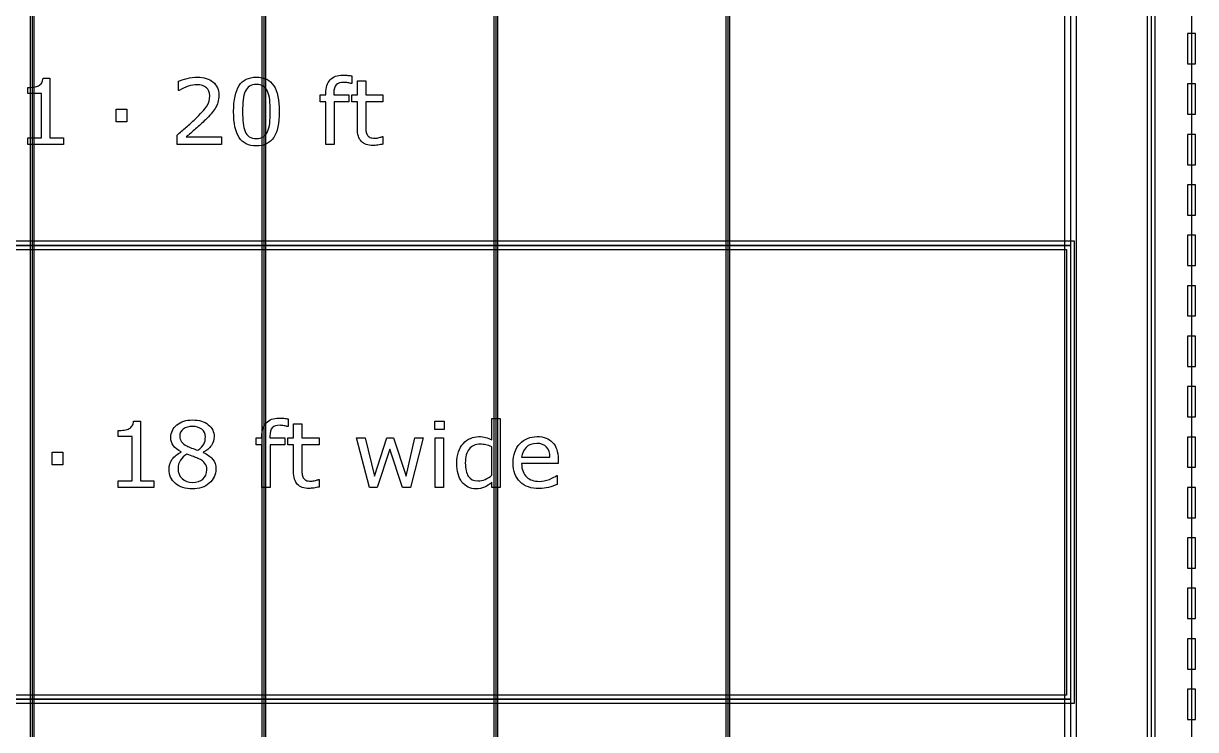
# Model space of a CAD drawing. Extents: x -13 to 750, y 12 to 2314.
# Drawn here: x 164.1 to 280.4, y 2150.9 to 2220.9 of the extents above; entities that cross this region are included whole.
import ezdxf

# ---------------------------------------------------------------- set-up
doc = ezdxf.new("R2010")
doc.units = 0
doc.layers.get('0').update_dxf_attribs({"linetype": 'CONTINUOUS'})

msp = doc.modelspace()

# ---------------------------------------------------------------- linework, layer by layer
at = {"color": 7}
for points in [[(43.400391, 2296.489609), (43.400391, 1844.29039), (268.59961, 1844.29039), (268.59961, 2296.489609)], [(44.599609, 2295.290391), (267.40039, 2295.290391), (267.40039, 1845.48961), (44.599609, 1845.48961)], [(275.59961, 2295.89), (275.59961, 1844.89), (276.40039, 1844.89), (276.40039, 2295.89)], [(164.80078, 2269.89), (164.80078, 2011.89), (165.19922, 2011.89), (165.19922, 2269.89)], [(187.80078, 2269.89), (187.80078, 2011.89), (188.19922, 2011.89), (188.19922, 2269.89)], [(210.80078, 2269.89), (210.80078, 2011.89), (211.19922, 2011.89), (211.19922, 2269.89)], [(233.80078, 2269.89), (233.80078, 2011.89), (234.19922, 2011.89), (234.19922, 2269.89)], [(44, 2224.89), (268, 2224.89), (268, 2198.89), (44, 2198.89)], [(279.59961, 2219.89), (279.59961, 2216.89), (280.40039, 2216.89), (280.40039, 2219.89)], [(279.59961, 2214.89), (279.59961, 2211.89), (280.40039, 2211.89), (280.40039, 2214.89)], [(174.38892, 2211.13561), (173.33862, 2211.13561), (173.33862, 2212.37926), (174.38892, 2212.37926)], [(189.51489, 2212.16393)], [(188.35912, 2210.16881)], [(279.59961, 2209.89), (279.59961, 2206.89), (280.40039, 2206.89), (280.40039, 2209.89)], [(279.59961, 2204.89), (279.59961, 2201.89), (280.40039, 2201.89), (280.40039, 2204.89)], [(279.59961, 2199.89), (279.59961, 2196.89), (280.40039, 2196.89), (280.40039, 2199.89)], [(43.599609, 2199.29039), (43.599609, 2153.48961), (268.40039, 2153.48961), (268.40039, 2199.29039)], [(44, 2198.89), (268, 2198.89), (268, 2153.89), (44, 2153.89)], [(44.400391, 2198.48961), (267.59961, 2198.48961), (267.59961, 2154.29039), (44.400391, 2154.29039)], [(279.59961, 2194.89), (279.59961, 2191.89), (280.40039, 2191.89), (280.40039, 2194.89)], [(279.59961, 2189.89), (279.59961, 2186.89), (280.40039, 2186.89), (280.40039, 2189.89)], [(279.59961, 2184.89), (279.59961, 2181.89), (280.40039, 2181.89), (280.40039, 2184.89)], [(205.87354, 2180.62047), (204.94189, 2180.62047), (204.94189, 2181.4774), (205.87354, 2181.4774)], [(182.19141, 2179.90855)], [(279.59961, 2179.89), (279.59961, 2176.89), (280.40039, 2176.89), (280.40039, 2179.89)], [(203.79492, 2179.79869), (202.51611, 2174.89), (201.75146, 2174.89), (200.49023, 2178.67369), (199.23779, 2174.89), (198.47754, 2174.89), (197.18555, 2179.79869), (198.04687, 2179.79869), (198.94775, 2175.99742), (200.17383, 2179.79869), (200.85498, 2179.79869), (202.11182, 2175.99742), (202.96436, 2179.79869)], [(205.8208, 2174.89), (204.99463, 2174.89), (204.99463, 2179.79869), (205.8208, 2179.79869)], [(168.0498, 2177.13556), (166.99951, 2177.13556), (166.99951, 2178.37921), (168.0498, 2178.37921)], [(182.32764, 2176.63023)], [(183.23291, 2176.71372)], [(210.61084, 2176.09847)], [(279.59961, 2174.89), (279.59961, 2171.89), (280.40039, 2171.89), (280.40039, 2174.89)], [(279.59961, 2169.89), (279.59961, 2166.89), (280.40039, 2166.89), (280.40039, 2169.89)], [(279.59961, 2164.89), (279.59961, 2161.89), (280.40039, 2161.89), (280.40039, 2164.89)], [(279.59961, 2159.89), (279.59961, 2156.89), (280.40039, 2156.89), (280.40039, 2159.89)], [(279.59961, 2154.89), (279.59961, 2151.89), (280.40039, 2151.89), (280.40039, 2154.89)], [(44, 2153.89), (268, 2153.89), (268, 2127.89), (44, 2127.89)]]:
    msp.add_lwpolyline(points, close=True, dxfattribs=at)
for points in [[(276, 2295.89), (276, 1844.89)], [(165, 2269.89), (165, 2011.89)], [(188, 2269.89), (188, 2011.89)], [(211, 2269.89), (211, 2011.89)], [(234, 2269.89), (234, 2011.89)], [(280, 2269.89), (280, 2011.89)], [(166.08765, 2215.45539), (166.7688, 2215.45539), (166.7688, 2209.55793), (168.10474, 2209.55793), (168.10474, 2208.89)], [(179.57886, 2214.23814), (179.53496, 2214.23814), (179.53496, 2215.161)], [(196.72632, 2214.92809), (196.68242, 2214.92809)], [(197.26685, 2210.49395), (197.26685, 2213.10431), (196.70874, 2213.10431), (196.70874, 2213.79864), (197.26685, 2213.79864), (197.26685, 2215.20929), (198.09302, 2215.20929), (198.09302, 2213.79864), (199.7981, 2213.79864), (199.7981, 2213.10431), (198.09302, 2213.10431), (198.09302, 2210.86749)], [(196.72637, 2215.68394), (196.72632, 2214.92809)], [(168.10474, 2208.89), (164.56274, 2208.89), (164.56274, 2209.55797), (165.92505, 2209.55797), (165.92505, 2213.94371), (164.56274, 2213.94371), (164.56274, 2214.54137)], [(194.92901, 2213.96564), (194.92901, 2213.79865), (196.41875, 2213.79865), (196.41875, 2213.10432), (194.95537, 2213.10432), (194.95537, 2208.89), (194.1292, 2208.89), (194.1292, 2213.10436), (193.57109, 2213.10436), (193.57109, 2213.79869), (194.1292, 2213.79869), (194.1292, 2213.96129)], [(183.802, 2208.89), (179.37231, 2208.89), (179.37231, 2209.80846)], [(180.28201, 2209.64146), (183.80203, 2209.64146), (183.802, 2208.89)], [(199.75417, 2209.67654), (199.79807, 2209.67654), (199.7981, 2208.93395)], [(175.07227, 2181.45539), (175.75342, 2181.45539), (175.75342, 2175.55793), (177.08936, 2175.55793), (177.08936, 2174.89)], [(190.92773, 2176.49405), (190.92773, 2179.10441), (190.36963, 2179.10441), (190.36963, 2179.79874), (190.92773, 2179.79874), (190.92773, 2181.20939), (191.75391, 2181.20939), (191.75391, 2179.79874), (193.45898, 2179.79874), (193.45898, 2179.10441), (191.75391, 2179.10441), (191.75391, 2176.86759)], [(190.38716, 2181.68394), (190.38721, 2180.92809)], [(210.61084, 2179.60093), (210.61084, 2181.72788), (211.43701, 2181.72788), (211.43701, 2174.89)], [(177.08936, 2174.89), (173.54736, 2174.89), (173.54736, 2175.55797), (174.90967, 2175.55797), (174.90967, 2179.94371), (173.54736, 2179.94371), (173.54736, 2180.54137)], [(188.58979, 2179.96564), (188.58979, 2179.79865), (190.07954, 2179.79865), (190.07954, 2179.10432), (188.61616, 2179.10432), (188.61616, 2174.89), (187.78999, 2174.89), (187.78999, 2179.10436), (187.23188, 2179.10436), (187.23188, 2179.79869), (187.78999, 2179.79869), (187.78999, 2179.96129)], [(190.38721, 2180.92809), (190.34321, 2180.92809)], [(210.61084, 2176.0985), (210.61084, 2178.91539)], [(179.79199, 2178.38365), (179.79199, 2178.41005)], [(181.96729, 2178.37489), (181.96729, 2178.34849)], [(213.55518, 2177.89146), (216.36768, 2177.89146)], [(217.17182, 2177.70689), (217.17187, 2177.25865)], [(217.17187, 2177.25865), (213.55518, 2177.25865)], [(193.41507, 2175.67664), (193.45897, 2175.67664), (193.45898, 2174.93395)], [(211.43701, 2174.89), (210.61084, 2174.89), (210.61084, 2175.40416)], [(217.03125, 2176.08971), (217.07515, 2176.08971), (217.07515, 2175.18883)]]:
    msp.add_lwpolyline(points, dxfattribs=at)
for points in [[(165.63501, 2214.7215), (165.769777, 2214.794747), (165.875247, 2214.887033), (165.95142, 2214.99836)], [(165.95142, 2214.99836), (166.03052, 2215.11262), (166.07593, 2215.264963), (166.08765, 2215.45539)], [(179.53496, 2215.161), (179.742967, 2215.263533), (180.019823, 2215.357283), (180.36553, 2215.44225)], [(180.36553, 2215.44225), (180.714163, 2215.52721), (181.051077, 2215.56969), (181.37627, 2215.56969)], [(181.35425, 2214.80943), (181.08765, 2214.80943), (180.799077, 2214.762557), (180.48853, 2214.66881)], [(182.29028, 2214.51939), (182.067627, 2214.71275), (181.755617, 2214.80943), (181.35425, 2214.80943)], [(181.37627, 2215.56969), (182.04717, 2215.56969), (182.57305, 2215.40709), (182.95391, 2215.08189)], [(182.95391, 2215.08189), (183.33477, 2214.75963), (183.5252, 2214.321643), (183.5252, 2213.76793)], [(185.53784, 2214.73033), (185.904053, 2215.28697), (186.475343, 2215.56529), (187.25171, 2215.56529)], [(187.25171, 2214.8402), (186.976317, 2214.8402), (186.7478, 2214.78307), (186.56616, 2214.66881)], [(187.25171, 2215.56529), (188.036863, 2215.56529), (188.609617, 2215.282577), (188.96997, 2214.71715)], [(187.93286, 2214.66881), (187.75708, 2214.78307), (187.53003, 2214.8402), (187.25171, 2214.8402)], [(194.1292, 2213.96129), (194.1292, 2214.544297), (194.27422, 2214.991073), (194.56426, 2215.30162)], [(194.56426, 2215.30162), (194.8543, 2215.6151), (195.273243, 2215.77184), (195.82109, 2215.77184)], [(195.16631, 2214.81379), (195.00811, 2214.658517), (194.92901, 2214.3758), (194.92901, 2213.96564)], [(195.93975, 2215.05109), (195.585257, 2215.05109), (195.327443, 2214.97199), (195.16631, 2214.81379)], [(195.82109, 2215.77184), (196.005663, 2215.77184), (196.171193, 2215.76304), (196.31768, 2215.74544)], [(196.32647, 2215.00719), (196.179983, 2215.036457), (196.051077, 2215.05109), (195.93975, 2215.05109)], [(196.31768, 2215.74544), (196.467093, 2215.72784), (196.603323, 2215.70734), (196.72637, 2215.68394)], [(196.68242, 2214.92809), (196.5916, 2214.95449), (196.47295, 2214.980857), (196.32647, 2215.00719)], [(164.56274, 2214.54137), (164.747313, 2214.54137), (164.94507, 2214.556003), (165.15601, 2214.58527)], [(165.15601, 2214.58527), (165.366943, 2214.61747), (165.52661, 2214.66288), (165.63501, 2214.7215)], [(180.48853, 2214.66881), (180.177983, 2214.575057), (179.87476, 2214.4315), (179.57886, 2214.23814)], [(182.62866, 2213.72398), (182.62866, 2214.063827), (182.515867, 2214.328963), (182.29028, 2214.51939)], [(182.31665, 2212.68248), (182.524657, 2213.004747), (182.62866, 2213.351913), (182.62866, 2213.72398)], [(183.5252, 2213.76793), (183.5252, 2213.518903), (183.492967, 2213.285993), (183.4285, 2213.0692)], [(184.98853, 2212.15514), (184.98853, 2213.318227), (185.171633, 2214.176623), (185.53784, 2214.73033)], [(186.13989, 2214.15025), (186.040283, 2213.933457), (185.971437, 2213.650743), (185.93335, 2213.30211)], [(186.56616, 2214.66881), (186.387453, 2214.55455), (186.245363, 2214.381697), (186.13989, 2214.15025)], [(188.35474, 2214.15904), (188.2522, 2214.384627), (188.111573, 2214.55455), (187.93286, 2214.66881)], [(188.56567, 2213.32408), (188.530537, 2213.652207), (188.460227, 2213.930527), (188.35474, 2214.15904)], [(188.96997, 2214.71715), (189.33325, 2214.15465), (189.51489, 2213.303577), (189.51489, 2212.16393)], [(181.16089, 2211.38609), (181.72339, 2211.931017), (182.108643, 2212.363147), (182.31665, 2212.68248)], [(183.15164, 2212.45836), (183.03738, 2212.27672), (182.902613, 2212.09801), (182.74734, 2211.92223)], [(183.4285, 2213.0692), (183.366967, 2212.855333), (183.27468, 2212.65172), (183.15164, 2212.45836)], [(185.93335, 2213.30211), (185.898217, 2212.953477), (185.88065, 2212.571153), (185.88065, 2212.15514)], [(188.62277, 2212.16393), (188.62277, 2212.609237), (188.603737, 2212.995953), (188.56567, 2213.32408)], [(180.29517, 2210.59947), (180.605717, 2210.863143), (180.89429, 2211.12535), (181.16089, 2211.38609)], [(182.18924, 2211.33775), (181.87576, 2211.030137), (181.55203, 2210.73131), (181.21805, 2210.44127)], [(182.74734, 2211.92223), (182.595, 2211.746443), (182.408967, 2211.551617), (182.18924, 2211.33775)], [(185.52905, 2209.58873), (185.168703, 2210.14537), (184.98853, 2211.00084), (184.98853, 2212.15514)], [(185.88065, 2212.15514), (185.88065, 2211.698107), (185.89675, 2211.31578), (185.92895, 2211.00816)], [(188.56567, 2211.00377), (188.603737, 2211.326037), (188.62277, 2211.712757), (188.62277, 2212.16393)], [(189.51489, 2212.16393), (189.51489, 2210.989123), (189.33032, 2210.12633), (188.96118, 2209.57555)], [(179.37231, 2209.80846), (179.67993, 2210.072127), (179.98755, 2210.335797), (180.29517, 2210.59947)], [(181.21805, 2210.44127), (180.884063, 2210.154163), (180.57205, 2209.88756), (180.28201, 2209.64146)], [(185.92895, 2211.00816), (185.96115, 2210.700547), (186.029997, 2210.425157), (186.13549, 2210.18199)], [(186.13549, 2210.18199), (186.23217, 2209.953477), (186.3684, 2209.77916), (186.54418, 2209.65904)], [(187.93725, 2209.65025), (188.11889, 2209.76451), (188.259513, 2209.937363), (188.35912, 2210.16881)], [(188.35913, 2210.16881), (188.46167, 2210.406117), (188.530517, 2210.684437), (188.56567, 2211.00377)], [(197.65796, 2209.19757), (197.39722, 2209.467097), (197.26685, 2209.899223), (197.26685, 2210.49395)], [(198.09302, 2210.86749), (198.09302, 2210.609677), (198.098887, 2210.407527), (198.11062, 2210.26104)], [(198.11062, 2210.26104), (198.122353, 2210.117487), (198.163367, 2209.982723), (198.23366, 2209.85675)], [(187.25171, 2208.75377), (186.46655, 2208.75377), (185.89233, 2209.03209), (185.52905, 2209.58873)], [(186.54418, 2209.65904), (186.722893, 2209.538927), (186.958733, 2209.47887), (187.2517, 2209.47887)], [(187.2517, 2209.47887), (187.527087, 2209.47887), (187.755603, 2209.535997), (187.93725, 2209.65025)], [(188.96118, 2209.57555), (188.594973, 2209.027697), (188.02515, 2208.75377), (187.25171, 2208.75377)], [(198.80054, 2208.79327), (198.29956, 2208.79327), (197.9187, 2208.928037), (197.65796, 2209.19757)], [(198.23366, 2209.85675), (198.298127, 2209.739563), (198.386017, 2209.653137), (198.49733, 2209.59747)], [(198.49733, 2209.59747), (198.61159, 2209.544737), (198.784443, 2209.51837), (199.01589, 2209.51837)], [(199.01589, 2209.51837), (199.150657, 2209.51837), (199.29128, 2209.537403), (199.43776, 2209.57547)], [(199.7981, 2208.93395), (199.642827, 2208.89295), (199.472903, 2208.859257), (199.28833, 2208.83287)], [(199.43776, 2209.57547), (199.584247, 2209.61647), (199.689717, 2209.65016), (199.75417, 2209.67654)], [(199.28833, 2208.83287), (199.10669, 2208.80647), (198.944093, 2208.79327), (198.80054, 2208.79327)], [(174.93604, 2180.99836), (175.01514, 2181.11262), (175.06055, 2181.264963), (175.07227, 2181.45539)], [(178.75928, 2179.86024), (178.75928, 2180.352433), (178.961427, 2180.76259), (179.36572, 2181.09071)], [(179.36572, 2181.09071), (179.77002, 2181.418837), (180.28418, 2181.5829), (180.9082, 2181.5829)], [(180.9082, 2181.5829), (181.56152, 2181.5829), (182.083007, 2181.426163), (182.47266, 2181.11269)], [(182.47266, 2181.11269), (182.862307, 2180.79921), (183.05713, 2180.40077), (183.05713, 2179.91737)], [(187.78999, 2179.96129), (187.78999, 2180.544297), (187.93501, 2180.991073), (188.22505, 2181.30162)], [(188.22505, 2181.30162), (188.51509, 2181.6151), (188.934033, 2181.77184), (189.48188, 2181.77184)], [(189.60054, 2181.05109), (189.246047, 2181.05109), (188.988233, 2180.97199), (188.8271, 2180.81379)], [(189.48188, 2181.77184), (189.666453, 2181.77184), (189.831983, 2181.76304), (189.97847, 2181.74544)], [(189.98725, 2181.00719), (189.84077, 2181.036457), (189.711867, 2181.05109), (189.60054, 2181.05109)], [(189.97847, 2181.74544), (190.127883, 2181.72784), (190.264113, 2181.70734), (190.38716, 2181.68394)], [(173.54736, 2180.54137), (173.731933, 2180.54137), (173.929687, 2180.556003), (174.14062, 2180.58527)], [(174.14062, 2180.58527), (174.35156, 2180.61747), (174.51123, 2180.66288), (174.61963, 2180.7215)], [(174.61963, 2180.7215), (174.754397, 2180.794747), (174.859867, 2180.887033), (174.93604, 2180.99836)], [(179.99414, 2180.6732), (179.759767, 2180.49742), (179.64258, 2180.260117), (179.64258, 2179.96129)], [(179.64258, 2179.96129), (179.64258, 2179.75035), (179.701173, 2179.567243), (179.81836, 2179.41197)], [(180.90381, 2180.93688), (180.53467, 2180.93688), (180.231447, 2180.848987), (179.99414, 2180.6732)], [(181.82666, 2180.65563), (181.586427, 2180.84313), (181.27881, 2180.93688), (180.90381, 2180.93688)], [(182.19141, 2179.90855), (182.19141, 2180.22203), (182.069827, 2180.471057), (181.82666, 2180.65563)], [(182.02441, 2179.18785), (182.135743, 2179.395857), (182.19141, 2179.63609), (182.19141, 2179.90855)], [(183.05713, 2179.91737), (183.05713, 2179.621477), (182.964843, 2179.329973), (182.78027, 2179.04286)], [(188.8271, 2180.81379), (188.668893, 2180.658517), (188.58979, 2180.3758), (188.58979, 2179.96564)], [(190.34321, 2180.92809), (190.25239, 2180.954423), (190.133737, 2180.98079), (189.98725, 2181.00719)], [(208.4707, 2179.75914), (208.737307, 2179.876327), (209.012697, 2179.93492), (209.29687, 2179.93492)], [(209.29687, 2179.93492), (209.554683, 2179.93492), (209.7832, 2179.907087), (209.98242, 2179.85142)], [(213.37056, 2179.2274), (213.810013, 2179.69908), (214.38716, 2179.93492), (215.102, 2179.93492)], [(215.102, 2179.93492), (215.764107, 2179.93492), (216.273873, 2179.74156), (216.6313, 2179.35484)], [(179.00977, 2179.02528), (178.842777, 2179.24794), (178.75928, 2179.52626), (178.75928, 2179.86024)], [(179.79199, 2178.41005), (179.44043, 2178.59755), (179.17969, 2178.802627), (179.00977, 2179.02528)], [(179.81836, 2179.41197), (179.93848, 2179.25963), (180.118657, 2179.1234), (180.35889, 2179.00328)], [(180.35889, 2179.00328), (180.467283, 2178.950547), (180.622557, 2178.8817), (180.82471, 2178.79674)], [(180.82471, 2178.79674), (181.029783, 2178.71178), (181.229, 2178.641467), (181.42236, 2178.5858)], [(181.42236, 2178.5858), (181.7124, 2178.77916), (181.913083, 2178.979843), (182.02441, 2179.18785)], [(182.78027, 2179.04286), (182.595703, 2178.75868), (182.32471, 2178.536023), (181.96729, 2178.37489)], [(207.29297, 2178.41881), (207.413083, 2178.744003), (207.574217, 2179.02086), (207.77637, 2179.24938)], [(207.77637, 2179.24938), (207.97559, 2179.472033), (208.207033, 2179.641953), (208.4707, 2179.75914)], [(209.4375, 2179.17903), (208.974607, 2179.17903), (208.614257, 2179.017897), (208.35645, 2178.69563)], [(210.01318, 2179.12193), (209.8374, 2179.159997), (209.645507, 2179.17903), (209.4375, 2179.17903)], [(209.98242, 2179.85142), (210.18164, 2179.798687), (210.391113, 2179.71519), (210.61084, 2179.60093)], [(210.61084, 2178.91539), (210.388187, 2179.014997), (210.188967, 2179.083843), (210.01318, 2179.12193)], [(212.71577, 2177.31578), (212.71577, 2178.118513), (212.934033, 2178.75572), (213.37056, 2179.2274)], [(213.99902, 2178.86266), (213.73828, 2178.601913), (213.590333, 2178.27818), (213.55518, 2177.89146)], [(215.05811, 2179.25377), (214.615723, 2179.25377), (214.262693, 2179.1234), (213.99902, 2178.86266)], [(216.03809, 2178.89781), (215.824223, 2179.135117), (215.497563, 2179.25377), (215.05811, 2179.25377)], [(216.36768, 2177.89146), (216.365013, 2178.32506), (216.25515, 2178.66051), (216.03809, 2178.89781)], [(216.6313, 2179.35484), (216.991647, 2178.968127), (217.17182, 2178.41881), (217.17182, 2177.70689)], [(178.5835, 2176.69615), (178.5835, 2177.05943), (178.688967, 2177.387557), (178.8999, 2177.68053)], [(178.8999, 2177.68053), (179.11084, 2177.97643), (179.408203, 2178.210803), (179.79199, 2178.38365)], [(179.7085, 2177.59703), (179.550293, 2177.350937), (179.47119, 2177.072617), (179.47119, 2176.76207)], [(180.3457, 2178.1815), (180.082033, 2178.037947), (179.869633, 2177.843123), (179.7085, 2177.59703)], [(181.00049, 2177.94859), (180.836423, 2178.004257), (180.61816, 2178.081893), (180.3457, 2178.1815)], [(181.45312, 2177.76842), (181.315427, 2177.832887), (181.16455, 2177.892943), (181.00049, 2177.94859)], [(182.14746, 2177.27623), (182.030273, 2177.44029), (181.798827, 2177.604353), (181.45312, 2177.76842)], [(181.96729, 2178.34849), (182.377443, 2178.172703), (182.690917, 2177.955907), (182.90771, 2177.6981)], [(182.90771, 2177.6981), (183.12451, 2177.440287), (183.23291, 2177.11216), (183.23291, 2176.71372)], [(207.11719, 2177.30699), (207.11719, 2177.72301), (207.175783, 2178.093617), (207.29297, 2178.41881)], [(208.35645, 2178.69563), (208.098637, 2178.37337), (207.96973, 2177.91634), (207.96973, 2177.32454)], [(179.21191, 2175.2899), (178.79297, 2175.656113), (178.5835, 2176.124863), (178.5835, 2176.69615)], [(179.47119, 2176.76207), (179.47119, 2176.366563), (179.60742, 2176.039903), (179.87988, 2175.78209)], [(181.94092, 2175.72496), (182.198733, 2175.944687), (182.32764, 2176.246443), (182.32764, 2176.63023)], [(182.32764, 2176.63023), (182.32764, 2176.899763), (182.26758, 2177.115097), (182.14746, 2177.27623)], [(183.23291, 2176.71373), (183.23291, 2176.148303), (183.01172, 2175.67809), (182.56934, 2175.30309)], [(191.31885, 2175.19767), (191.058103, 2175.467197), (190.92773, 2175.899323), (190.92773, 2176.49405)], [(191.75391, 2176.86759), (191.75391, 2176.609777), (191.759777, 2176.407627), (191.77151, 2176.26114)], [(207.63135, 2175.43053), (207.288577, 2175.881703), (207.11719, 2176.50719), (207.11719, 2177.30699)], [(207.96973, 2177.32454), (207.96973, 2176.741533), (208.069337, 2176.297687), (208.26855, 2175.993)], [(213.40132, 2175.43492), (212.944287, 2175.877307), (212.71577, 2176.50426), (212.71577, 2177.31578)], [(213.55518, 2177.25865), (213.55518, 2176.956897), (213.60059, 2176.693227), (213.69141, 2176.46764)], [(213.69141, 2176.46764), (213.78223, 2176.24498), (213.90674, 2176.061873), (214.06494, 2175.91832)], [(180.9082, 2174.74059), (180.19922, 2174.74059), (179.63379, 2174.923693), (179.21191, 2175.2899)], [(179.87988, 2175.78209), (180.15234, 2175.524277), (180.498043, 2175.39537), (180.91699, 2175.39537)], [(182.56934, 2175.30309), (182.129887, 2174.92809), (181.576173, 2174.74059), (180.9082, 2174.74059)], [(180.91699, 2175.39537), (181.344723, 2175.39537), (181.686033, 2175.505233), (181.94092, 2175.72496)], [(191.77151, 2176.26114), (191.783243, 2176.117587), (191.82426, 2175.982823), (191.89456, 2175.85685)], [(191.89456, 2175.85685), (191.959027, 2175.739663), (192.046917, 2175.653237), (192.15823, 2175.59757)], [(192.15823, 2175.59757), (192.27249, 2175.544837), (192.445343, 2175.51847), (192.67679, 2175.51847)], [(192.67679, 2175.51847), (192.811557, 2175.51847), (192.95218, 2175.537503), (193.09866, 2175.57557)], [(193.09866, 2175.57557), (193.245147, 2175.61657), (193.350617, 2175.65026), (193.41507, 2175.67664)], [(209.02881, 2174.75377), (208.44287, 2174.75377), (207.97705, 2174.979357), (207.63135, 2175.43053)], [(208.26855, 2175.993), (208.46777, 2175.69124), (208.787107, 2175.54036), (209.22656, 2175.54036)], [(209.22656, 2175.54036), (209.460933, 2175.54036), (209.69824, 2175.59163), (209.93848, 2175.69417)], [(210.61084, 2175.40416), (210.373533, 2175.19908), (210.125973, 2175.039413), (209.86816, 2174.92516)], [(209.93848, 2175.69417), (210.178713, 2175.799637), (210.402833, 2175.934403), (210.61084, 2176.09847)], [(215.30854, 2174.77574), (214.494087, 2174.77574), (213.858347, 2174.995467), (213.40132, 2175.43492)], [(214.06494, 2175.91832), (214.217287, 2175.777693), (214.397463, 2175.672223), (214.60547, 2175.60191)], [(214.60547, 2175.60191), (214.816403, 2175.531603), (215.047847, 2175.49645), (215.2998, 2175.49645)], [(215.2998, 2175.49645), (215.633787, 2175.49645), (215.969237, 2175.562367), (216.30615, 2175.6942)], [(216.30615, 2175.6942), (216.645997, 2175.828967), (216.887697, 2175.960803), (217.03125, 2176.08971)], [(192.46143, 2174.79337), (191.96045, 2174.79337), (191.57959, 2174.928137), (191.31885, 2175.19767)], [(192.94922, 2174.83287), (192.76758, 2174.806537), (192.604983, 2174.79337), (192.46143, 2174.79337)], [(193.45898, 2174.93395), (193.303707, 2174.89295), (193.133787, 2174.859257), (192.94922, 2174.83287)], [(209.86816, 2174.92516), (209.610353, 2174.8109), (209.33057, 2174.75377), (209.02881, 2174.75377)], [(216.22261, 2174.89439), (215.93257, 2174.81529), (215.62788, 2174.77574), (215.30854, 2174.77574)], [(217.07515, 2175.18883), (216.796823, 2175.071643), (216.512643, 2174.973497), (216.22261, 2174.89439)]]:
    msp.add_open_spline(points, degree=3, dxfattribs=at)

doc.saveas('drawing.dxf')
